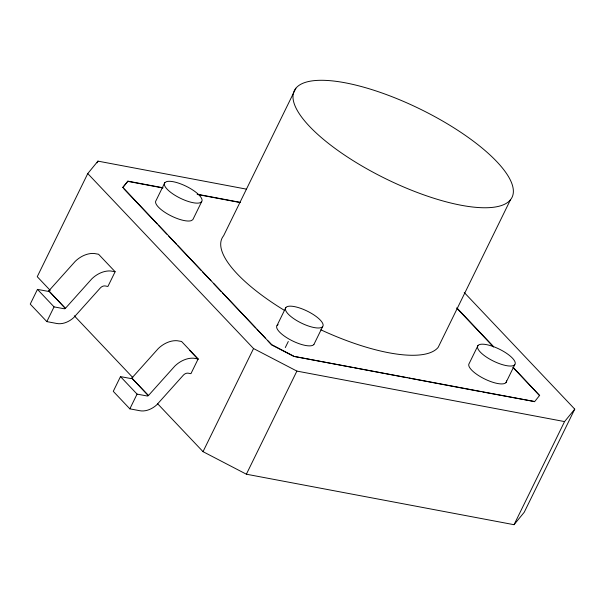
<?xml version="1.0" encoding="UTF-8"?>
<svg xmlns="http://www.w3.org/2000/svg" width="605" height="605" viewBox="0 0 605 605"><rect width="100%" height="100%" fill="white"/><g stroke="black" fill="none" stroke-linecap="round" stroke-linejoin="round"><path stroke-width="0.91" d="M246.137 189.085L97.95 161.127L87.755 173.575L37.245 276.697L50.245 290.415M97.118 162.821L97.95 161.127M37.465 289.379L30.25 304.111L46.827 321.61L56.87 323.501A18.899 13.567 -43.5 0 0 73.742 317.587L100.256 288.033A5.021 3.607 -43.5 0 1 105.232 285.961L107.909 286.467L115.124 271.736L98.547 254.236L94.093 253.48A22.355 16.055 -43.5 0 0 75.27 261.315L48.816 290.854A1.558 1.119 -43.5 0 1 47.644 291.27L37.465 289.379L54.049 306.879L64.228 308.769A1.558 1.119 -43.5 0 0 65.355 308.368L48.778 290.876L65.393 308.353L91.847 278.814A22.355 16.055 -43.5 0 1 110.67 270.979L115.124 271.736M46.827 321.61L54.049 306.879M127.912 181.152L122.717 187.58L127.912 181.152L162.979 187.769M164.817 182.657L156.052 200.542A20.782 6.663 26.1 0 0 167.759 214.094A20.782 6.663 26.1 0 0 191.089 220.712L192.836 219.668L201.594 201.79A20.782 6.663 26.1 0 0 189.887 188.238A20.782 6.663 26.1 0 0 166.556 181.613L164.817 182.657A20.782 6.663 26.1 0 0 176.516 196.209A20.782 6.663 26.1 0 0 199.847 202.826L201.594 201.79M120.486 376.613L113.271 391.344L129.848 408.844L139.891 410.734A18.899 13.567 -43.5 0 0 156.763 404.821L183.277 375.259A5.021 3.607 -43.5 0 1 188.253 373.194L190.93 373.693L198.145 358.962L181.568 341.47L177.114 340.713A22.355 16.055 -43.5 0 0 158.291 348.548L131.837 378.087L148.414 395.587L131.799 378.11A1.558 1.119 -43.5 0 1 130.665 378.503L120.486 376.613L137.07 394.112L147.249 396.003A1.558 1.119 -43.5 0 0 148.376 395.602L174.868 366.048A22.355 16.055 -43.5 0 1 193.691 358.213L198.145 358.962M129.848 408.844L137.07 394.112M295.89 88.224L223.623 235.746A121.227 38.864 26.1 0 0 284.221 310.252M464.224 292.487L574.75 409.139L524.233 512.254L514.046 524.701L246.379 474.207L203.03 451.663L253.548 348.548L87.755 173.575M277.098 325.392L285.863 307.506M122.815 187.376L271.925 345.054L268.03 340.94M285.295 347.557L288.298 341.477M272.757 345.485L293.599 356.322L534.601 401.561L482.813 392.017M246.379 474.207L296.896 371.092L564.563 421.587L574.75 409.139M313.882 344.517L322.639 326.639A20.774 6.663 26.1 0 0 298.794 307.718A20.774 6.663 26.1 0 0 291.323 316.869A20.774 6.663 26.1 0 0 322.639 326.632M510.446 199.824A121.227 38.864 26.1 0 1 327.698 142.803A121.227 38.864 26.1 0 1 371.364 89.449A121.227 38.864 26.1 0 1 510.446 199.824L438.179 347.338A121.227 38.864 26.1 0 1 320.756 329.763M477.973 345.561L469.208 363.446A20.782 6.663 26.1 0 0 485.777 379.509A20.782 6.663 26.1 0 0 506.491 380.848M506.014 382.549L514.772 364.664A20.782 6.663 26.1 0 0 490.874 345.742A20.782 6.663 26.1 0 0 483.471 354.938A20.782 6.663 26.1 0 0 514.772 364.664M513.093 367.265L539.592 395.541L512.995 367.477M514.046 524.701L564.563 421.587M534.502 401.765L539.69 395.337M197.132 194.213L240.51 202.395M127.806 181.356L162.881 187.974M198.879 194.765L240.412 202.599M293.599 356.322L352.67 367.469M354.515 367.817L407.127 377.739M408.972 378.087L480.967 391.669M272.023 344.842L293.697 356.118M253.548 348.548L296.896 371.092M457.304 308.384L493.635 346.726M456.556 307.907L493.529 346.937M124.01 188.949L157.096 223.865M158.397 225.234L166.829 234.135M168.772 236.192L176.562 244.405M177.855 245.774L201.215 270.427M202.509 271.796L210.941 280.697M213.535 283.435L221.324 291.648M222.617 293.017L255.703 327.933M257.004 329.301L265.436 338.203M189.728 350.469L198.016 359.219M74.302 315.802L132.813 377.558M157.519 403.633L203.03 451.663M313.874 344.517A20.774 6.663 26.1 0 1 289.591 339.382A20.774 6.663 26.1 0 1 278.134 324.62"/></g></svg>
